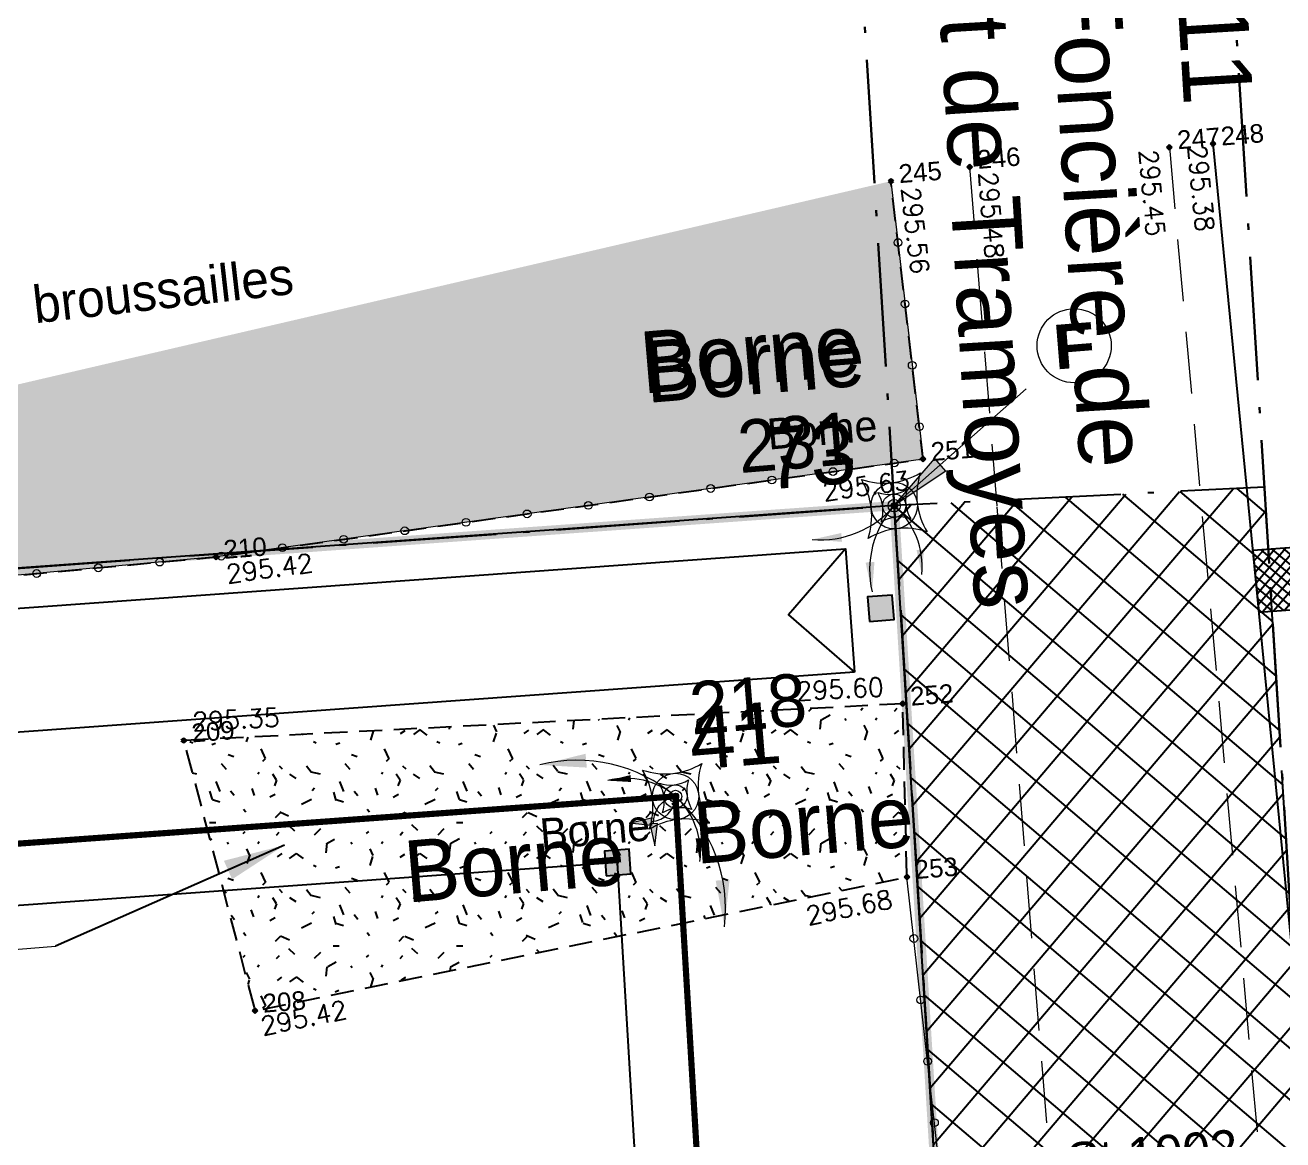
# Model space of a CAD drawing. Header units: metres. Extents: x 1851758 to 1852050, y 5187822 to 5188223.
# Drawn here: x 1851963.72 to 1851984.09, y 5187936.37 to 5187954.41 of the extents above; entities that cross this region are included whole.
import ezdxf
from ezdxf.enums import TextEntityAlignment as Align

# ---------------------------------------------------------------- set-up
doc = ezdxf.new("R2010")
doc.units = ezdxf.units.M
doc.header["$LTSCALE"] = 2.5
doc.header["$PDMODE"] = 35
doc.header["$PDSIZE"] = 0.03
for name, pattern in [('L18', [0.6000000000000001, 0.4, -0.2]), ('L5', [1.1500000000000001, 0.8, -0.175, 0, -0.175]), ('L8', [0.22499999999999998, 0.15, -0.075])]:
    doc.linetypes.add(name, pattern=pattern)
doc.layers.get('0').update_dxf_attribs({"linetype": 'CONTINUOUS', "lineweight": 30})
for name, color, linetype, lineweight in [('CLO_LEG', 7, 'CONTINUOUS', 15), ('P', 7, 'CONTINUOUS', 50), ('PAR', 11, 'L5', 30), ('PAR_COT', 150, 'CONTINUOUS', 20), ('PAR_TXT', 230, 'CONTINUOUS', 20), ('PRO_DEMOL_CLO_LEG', 7, 'CONTINUOUS', 15), ('PRO_DEMOL_VOI', 251, 'CONTINUOUS', 20), ('PRO_IMP_REP', 6, 'CONTINUOUS', 15), ('PRO_IMP_REP_VENTE', 6, 'CONTINUOUS', 15), ('PRO_PAR', 1, 'CONTINUOUS', 35), ('PRO_PAR_COT', 200, 'CONTINUOUS', 20), ('PRO_PAR_COT_DA', 150, 'CONTINUOUS', 20), ('PRO_PAR_COT_VENTE', 150, 'CONTINUOUS', 20), ('PRO_PAR_DA', 1, 'CONTINUOUS', 35), ('PRO_PAR_P', 7, 'CONTINUOUS', 70), ('PRO_PAR_P_DA', 7, 'CONTINUOUS', 70), ('PRO_PAR_SURF', 157, 'CONTINUOUS', 20), ('PRO_VOI_DEMOLITION', 6, 'CONTINUOUS', 15), ('REP', 6, 'CONTINUOUS', 5), ('TAL', 34, 'CONTINUOUS', 25), ('VEG_TXT', 7, 'CONTINUOUS', 13), ('VOI', 251, 'CONTINUOUS', 20), ('Z', 7, 'CONTINUOUS', 9)]:
    doc.layers.add(name, color=color, linetype=linetype, lineweight=lineweight)
for name, color, linetype, plot in [('N', 1, 'CONTINUOUS', False), ('PRO_PAR_CONT_DA', 40, 'CONTINUOUS', False), ('PRO_PAR_CONT_DA_D', 7, 'CONTINUOUS', False)]:
    doc.layers.add(name, color=color, linetype=linetype, plot=plot)
for name, color, linetype in [('PRO_DEMOL_VEG', 94, 'CONTINUOUS'), ('PRO_PAR_N', 6, 'CONTINUOUS'), ('PRO_PAR_N_DA', 6, 'CONTINUOUS'), ('PRO_PAR_SER', 70, 'L5'), ('PRO_VOI', 7, 'CONTINUOUS'), ('PRO_VOI_TAMPON', 5, 'CONTINUOUS'), ('VEG', 94, 'CONTINUOUS')]:
    doc.layers.add(name, color=color, linetype=linetype)
doc.styles.add('_ECRITURE', font='NEWSGOTN.TTF')
doc.styles.add('ARIAL_B', font='arialbd.ttf', dxfattribs={"width": 1.1})
doc.styles.add('Ecriture', font='NEWSGOTN.TTF')
doc.styles.add('SIMPLEX', font='SIMPLEX.SHX', dxfattribs={"oblique": 27})
doc.styles.get("Standard").update_dxf_attribs({"font": 'arial.ttf'})
doc.dimstyles.get("Standard").update_dxf_attribs({"dimtxt": 0.18, "dimasz": 0.18, "dimexe": 0.18, "dimexo": 0.0625, "dimgap": 0.09, "dimtad": 0, "dimtih": 1, "dimtoh": 1, "dimdec": 4, "dimzin": 0, "dimdsep": 46, "dimtxsty": 'Standard', "dimcen": 0.09, "dimadec": 0, "dimazin": 0, "dimtfac": 1, "dimtdec": 4, "dimtofl": 0, "dimtmove": 0, "dimatfit": 3, "dimfxl": 0, "dimtolj": 1, "dimtzin": 0, "dimarcsym": 0})
pattern_1 = [(109.29004622, (1.40212, 0.0074318), (-12.00000000075111, 34.00000000060249), [0.120678, -42.2585622]), (161.565051177, (0.8664, 1.825), (-2.000000000001025, 2.721489700263646e-12), [0.12626, -6.19829532034]), (106.927513064, (0.7466, 1.865), (-7.999999999929839, 26.00000000000915), [0.13692, -47.9463411206]), (111.250505507, (0.8720399999999999, 0), (-3.999999999979282, 10.00000000001609), [0.17299, -38.4534258316]), (28.4429286244, (0.6042, 1.1642), (21.99999999990607, 11.99999999996743), [0.15552, -54.43385625579999]), (83.65980825410001, (0.587, 1.0104), (-5.666855873442955e-13, 2.000000000000791), [0.15476, -17.95601027628]), (28.07248693590001, (1.6701, 1.9105), (26.00000000007152, 14.0000000000657), [0.096834, -33.903166]), (69.44395478040002, (1.7556, 0.09287999999999999), (2.000000000005118, 6.000000000007711), [0.09739999999999999, -16.99060749064]), (122.905242923, (1.784, 0.18408), (-4.000000000000212, 5.999999999997449), [0.1153, -40.3816134626]), (135, (1.8809, 0.3607), (-2.00000000000128, 2.220446049250313e-16), [0.072554, -2.75587312474]), (156.250505507, (1.9892, 1.5972), (-31.99999999991917, 14.00000000005319), [0.15574, -54.470261135]), (45, (1.76696, 1.58004), (2.220446049250313e-16, 2.00000000000128), [0.112844, -2.71558312474]), (48.3664606634, (1.784, 1.2952), (14.00000000003666, 16.00000000002448), [0.06856, -24.0146291576]), (34.6951535312, (1.7954, 0.9420000000000001), (19.99999999992614, 13.99999999993134), [0.09009999999999999, -31.5326766016]), (128.290163192, (1.1, 1.9276), (-7.999999999953592, 10.0000000000289), [0.09224, -48.3226337476]), (72.2553283749, (1.3052, 0.8222), (14.00000000002594, 43.99999999996736), [0.14956, -52.34805899359999]), (115.346175942, (1.3508, 0.9646), (-2.000000000006953, 4.00000000000519), [0.11984, -41.92775208320001]), (115.016893478, (1.6076, 0.5318), (-1.999999999991585, 4.000000000000509), [0.17592, -32.9299707144]), (41.1859251657, (1.5618, 0.4918), (2.000000000007214, 2.000000000005787), [0.06054, -21.1997516254]), (63.4349488229, (1.48768, 0.28088), (7.683853553430708e-13, 2.000000000000188), [0.038226, -4.433909955]), (131.185925166, (0.9746, 0.355), (-2.000000000016259, 1.999999999996742), [0.12114, -21.1391516254]), (159.44395478, (1.08862, 0.56006), (-5.999999999993748, 2.000000000047006), [0.09740399999999999, -16.99060349064]), (19.7988763545, (0.7466, 0.7652), (21.99999999991514, 7.999999999958519), [0.06677999999999999, -53.0745410224]), (116.565051177, (1.00886, 1.14702), (-1.999999999997466, 2.00000000000291), [0.038226, -4.433909955]), (45, (1.24246, 1.31794), (2.220446049250313e-16, 2.00000000000128), [0.04837, -2.78005712474]), (56.30993247399999, (1.48188, 1.15838), (1.999999999999754, 3.999999999998197), [0.041158, -7.16994455092]), (131.185925166, (1.2882, 1.6656), (-2.000000000016259, 1.999999999996742), [0.06062000000000001, -21.1996716254]), (0, (0.7, 1.5), (0, 2), [0.1, -1.9]), (146.309932474, (0.10246, 0.2126), (-3.999999999998197, 1.999999999999754), [0.12314, -7.08796255092]), (143.130102354, (0.2222, 0.9133600000000001), (-5.999999999989112, 4.000000000016334), [0.142448, -9.857552]), (36.3843518158, (0, 0.91912), (7.999999999998896, 5.999999999991398), [0.134434, -47.06726088479999]), (136.73570459, (0.108186, 1.33496), (-32.00000000032876, 29.9999999991823), [0.133152, -46.55731811999999]), (25.70995378079999, (0.188, 1.7966), (3.999999999998412, 1.99999999999826), [0.18352, -59.749776255]), (127.405356631, (0.3418, 0.315), (-19.99999999980061, 26.00000000012431), [0.122, -42.679869118]), (45, (0.35894, 0.018788), (2.220446049250313e-16, 2.00000000000128), [0.056422, -2.77200512474]), (153.434948823, (0.42738, 0.7823399999999999), (-2.000000000000188, -2.722044811775959e-12), [0.05086999999999999, -4.421265954999999]), (167.471192291, (0.4958, 0.2808), (-10.00000000000823, 1.999999999974886), [0.15776, -18.28132891458]), (45, (0.4, 1.3), (2.220446049250313e-16, 2.00000000000128), [0.141422, -2.68700512474])]

# ---------------------------------------------------------------- blocks, each defined once
blk = doc.blocks.new('TCPOINT')
blk.add_point((0, 0))
at = {"layer": 'N'}
blk.add_attdef('MAT', (0.2000000029802322, 0.2000000029802322), '', height=0.34, dxfattribs=at)
at = {"layer": 'Z', "style": 'SIMPLEX'}
blk.add_attdef('ALT', (0.2000000029802322, -0.5400000214576721), '', height=0.34, dxfattribs=at)
blk = doc.blocks.new('CLOLEG')
blk.add_circle((0, 0), 0.0625)
blk = doc.blocks.new('ASS02')
h = blk.add_hatch(color=256)
h.dxf.hatch_style = 1
h.paths.add_polyline_path([(0.4995714998804033, -0.499571499414742), (0.4995714998804033, 0.4995715003460646), (-0.4995715001132339, 0.4995715003460646), (-0.4995715001132339, -0.499571499414742)])
blk.add_lwpolyline([(0.4995714998804033, -0.499571499414742), (0.4995714998804033, 0.4995715003460646), (-0.4995715001132339, 0.4995715003460646), (-0.4995715001132339, -0.499571499414742)], close=True)
blk = doc.blocks.new('fleche cote')
blk.add_hatch(color=0).paths.add_polyline_path([(-0.5235499792934206, -0.3994689397086404), (-0.5235499792934206, -0.5500306152125631), (-0.9745231276489221, -0.4747497774606018)])
at = {"color": 0}
blk.add_lwpolyline([(-0.5235499792934206, -0.4747497774606018, 0.3858821235194881), (0, 0)], format="xyb", dxfattribs=at)
blk.add_lwpolyline([(-0.5235499792934206, -0.3994689397086404), (-0.5235499792934206, -0.5500306152125631), (-0.9745231276489221, -0.4747497774606018)], close=True, dxfattribs=at)
blk = doc.blocks.new('fleche cote2')
blk.add_hatch(color=0).paths.add_polyline_path([(-0.5235499792934206, 0.3994689397086404), (-0.5235499792934206, 0.5500306152125631), (-0.9745231276489221, 0.4747497774606018)])
at = {"color": 0}
blk.add_lwpolyline([(-0.5235499792934206, 0.3994689397086404), (-0.5235499792934206, 0.5500306152125631), (-0.9745231276489221, 0.4747497774606018)], close=True, dxfattribs=at)
blk.add_lwpolyline([(-0.5235499792934206, 0.4747497774606018, -0.3858821235194881), (0, 0)], format="xyb", dxfattribs=at)
blk = doc.blocks.new('PAR_TXT_02')
at = {"layer": 'PAR_TXT', "style": '_ECRITURE'}
for tag, p in [('CONFINS_1', (0, 0.8)), ('CONFINS_2', (0, 0)), ('CONFINS_3', (0, -0.8)), ('CONFINS_4', (0, -1.6))]:
    blk.add_attdef(tag, text='', height=0.45, dxfattribs=at).set_placement(p, align=Align.MIDDLE)
blk = doc.blocks.new('*U106')
at = {"layer": 'PAR_COT'}
for points in [[(0.02247274363551307, 1.900919601489314), (1.194070626998322e-14, 7.166363457737933e-15)], [(0.09784004082610083, 0.662639712748403), (-0.08214738203994577, 0.6647675308889092)], [(0.09784004082610083, 0.662639712748403), (-3.840569898152085e-14, 1.099144780939649e-13), (-0.08214738203994577, 0.6647675308889092)]]:
    blk.add_lwpolyline(points, dxfattribs=at)
blk.add_solid([(-3.840569898152085e-14, 1.099144780939649e-13), (-0.08214738203994577, 0.6647675308889092), (0.09784004082610083, 0.662639712748403)], dxfattribs=at)
blk = doc.blocks.new('PAR_COT_01B')
at = {"layer": 'PAR_COT'}
blk.add_lwpolyline([(-1.143395166906126, 0.3704998747431751, 0, 0.12, 0), (-0.7420764729548267, 0.3728871931416942, 0.12, 0.12, 0)], format="xyseb", dxfattribs=at)
blk.add_arc((-0.9301378156554174, -0.9209281126301432), 1.308917470444019, 44.71493573388094, 99.37680216312035, dxfattribs=at)
blk = doc.blocks.new('PAR_COT_02B')
at = {"layer": 'PAR_COT'}
blk.add_lwpolyline([(-1.139343702922871, -0.3766907572664897, 0, 0.1198078514677203, 0), (-0.7386605264171223, -0.3766907573306151, 0.1198078514677203, 0.1198078514677203, 0)], format="xyseb", dxfattribs=at)
blk.add_arc((-0.934101454940808, 0.9139130811971502), 1.306821582353844, 260.9640283226565, 315.62589475187, dxfattribs=at)
blk = doc.blocks.new('BORNE IMP')
at = {"layer": 'PRO_IMP_REP'}
for radius in [0.3749999999999998, 0.09999999999999996]:
    blk.add_circle((0, -9.313225746154785e-10), radius, dxfattribs=at)
for centre, start, end in [((-1.518239517230541, -0.04734355211257935), 336.9186575257643, 26.65351553090795), ((-0.04734355490654707, 1.518239515833557), 246.9186575257643, 296.653515495094), ((1.518239517696202, 0.04734355490654707), 156.9186575257643, 206.653515530908), ((0.04734355397522449, -1.518239514902234), 66.9186575257643, 116.653515495094)]:
    blk.add_arc(centre, 1.1439775, start, end, dxfattribs=at)
blk = doc.blocks.new('PAR REP VENTE')
at = {"layer": 'PRO_IMP_REP_VENTE'}
for radius in [0.3749999999999998, 0.09999999999999996]:
    blk.add_circle((0, 0), radius, dxfattribs=at)
for centre, start, end in [((-1.5094315034803, -0.1700269961729646), 341.5594524749176, 31.29431050116755), ((-0.1700269998982549, 1.509431502781808), 251.5594525002281, 301.2943104897682), ((1.509431503713131, 0.1700270008295774), 161.5594524749176, 211.2943105011675), ((0.1700269987341017, -1.509431499987841), 71.5594525002281, 121.2943104897682)]:
    blk.add_arc(centre, 1.1439775, start, end, dxfattribs=at)
blk = doc.blocks.new('PRO_PAR_COT_02B')
at = {"layer": 'PRO_PAR_COT_DA'}
blk.add_lwpolyline([(-2.153097485611956, -0.6655244365487505, 0, 0.2249999999999568, 0), (-1.400755007239799, -0.6802136062782864, 0.2249999999999568, 0.2249999999999568, 0)], format="xyseb", dxfattribs=at)
blk.add_arc((-1.720410589082907, 1.750252689058087), 2.454220257082066, 259.8454945167471, 314.5073609535235, dxfattribs=at)
blk = doc.blocks.new('PRO_PAR_COT_01B')
at = {"layer": 'PRO_PAR_COT_DA'}
blk.add_lwpolyline([(-2.153097485299493, 0.6655244365204152, 0, 0.2249999999999568, 0), (-1.40075500634526, 0.6802136063954702, 0.2249999999999568, 0.2249999999999568, 0)], format="xyseb", dxfattribs=at)
blk.add_arc((-1.720410589061483, -1.750252689050042), 2.454220257082066, 45.49263904764548, 100.1545054832529, dxfattribs=at)

msp = doc.modelspace()

# ---------------------------------------------------------------- hatches: boundary and pattern name
at = {"layer": 'PRO_DEMOL_VEG'}
h = msp.add_hatch(dxfattribs=at)
h.set_pattern_fill('HAIE', color=256, scale=2)
h.set_pattern_definition(pattern_1)
h.paths.add_polyline_path([(1851977.92829582, 5187943.427678207), (1851966.290101524, 5187942.833706066), (1851967.442823342, 5187938.459591657), (1851977.999483771, 5187940.622411951)])
at = {"layer": 'PRO_PAR_SER', "linetype": 'Continuous'}
h = msp.add_hatch(dxfattribs=at)
h.set_pattern_fill('ANSI37', color=5, scale=0.2)
h.set_pattern_definition([(49.64079497369993, (1851854.90899426, 5187836.05819044), (-0.4838697333753916, 0.4112117229885687), []), (139.6407949736999, (1851854.90899426, 5187836.05819044), (-0.4112117229885687, -0.4838697333753916), [])])
h.paths.add_polyline_path([(1851981.486601353, 5187886.527988719), (1851987.471849274, 5187886.952235434), (1851983.786217644, 5187946.9342688), (1851977.793313271, 5187946.634627481)])
at = {"layer": 'PRO_VOI'}
h = msp.add_hatch(dxfattribs=at)
h.set_pattern_fill('ANSI37', color=256, scale=0.04)
h.set_pattern_definition([(49.64079497369993, (1851854.90899426, 5187836.05819044), (-0.09677394667507834, 0.08224234459771373), []), (139.6407949736999, (1851854.90899426, 5187836.05819044), (-0.08224234459771373, -0.09677394667507834), [])])
h.paths.add_polyline_path([(1851986.197188679, 5187946.095516497), (1851983.600816634, 5187945.908999419), (1851983.698428909, 5187944.913434649), (1851986.335699397, 5187945.102889773)])
at = {"layer": 'VEG'}
h = msp.add_hatch(dxfattribs=at)
h.set_pattern_fill('HAIE', color=256, scale=2)
h.set_pattern_definition(pattern_1)
edge = h.paths.add_edge_path()
edge.add_line((1851948.041081618, 5187944.973911662), (1851977.738789401, 5187951.886686963))
edge.add_line((1851977.738789401, 5187951.886686963), (1851978.260072925, 5187947.388267149))
edge.add_line((1851978.260072925, 5187947.388267149), (1851966.809633169, 5187945.80476748))
edge.add_line((1851966.809633169, 5187945.80476748), (1851960.426271596, 5187945.21377215))
edge.add_line((1851960.426271596, 5187945.21377215), (1851954.183959143, 5187943.572203098))
edge.add_arc((1851952.531743575, 5187953.128347529), 9.697923111317744, 250.5182553588216, 279.8092148580819, ccw=False)
edge.add_arc((1851950.673845503, 5187947.028153756), 3.339364648756735, 217.9635152486318, 245.6580904523653, ccw=False)

# ---------------------------------------------------------------- linework, layer by layer
at = {"layer": 'CLO_LEG', "flags": 128}
msp.add_lwpolyline([(1851977.738789401, 5187951.886686963), (1851978.260072925, 5187947.388267149), (1851966.809633169, 5187945.80476748), (1851954.042910023, 5187944.62277682), (1851949.297423166, 5187943.985651856), (1851940.925557666, 5187943.351784506), (1851925.914122533, 5187942.038010246), (1851910.577229642, 5187940.774309008), (1851894.402998849, 5187938.963070409), (1851878.913414956, 5187938.008723853), (1851863.835274681, 5187936.886211138), (1851858.314224281, 5187936.297838141), (1851859.611075866, 5187922.8235365), (1851861.624238782, 5187905.158156943), (1851863.146122488, 5187891.866347639), (1851864.239967586, 5187882.278416614), (1851864.623785582, 5187878.786841588), (1851868.895326355, 5187879.161632907), (1851886.929405396, 5187880.433330113), (1851898.297626646, 5187881.405061874)], dxfattribs=at)
at = {"layer": 'PAR', "flags": 128}
for points in [[(1851981.486601353, 5187886.527988719), (1851975.781078433, 5187979.382864241), (1851972.134855471, 5187987.457804372), (1851919.276084559, 5188019.860741548), (1851841.445807195, 5188067.5714534), (1851807.897538882, 5188088.136865946), (1851811.033306996, 5188093.252230873), (1851981.205454055, 5187988.935060891), (1851987.471849274, 5187886.952235434)], [(1851856.591667172, 5187937.983553403), (1851927.720704974, 5187943.060568401), (1851977.793313272, 5187946.63462748)]]:
    msp.add_lwpolyline(points, dxfattribs=at)
at = {"layer": 'PAR_COT', "color": 1, "const_width": 0.15, "flags": 128}
msp.add_lwpolyline([(1851863.582421276, 5187878.170697285), (1851863.479569606, 5187879.050695637), (1851857.774592849, 5187927.862447388), (1851856.591667172, 5187937.983553403), (1851927.720704974, 5187943.060568401), (1851977.793313272, 5187946.63462748), (1851981.371466578, 5187888.401756543)], dxfattribs=at)
at = {"layer": 'PAR_COT'}
msp.add_circle((1851980.706128641, 5187949.223176594), 0.6, dxfattribs=at)
at = {"layer": 'PRO_DEMOL_CLO_LEG', "flags": 128}
msp.add_lwpolyline([(1851981.411980113, 5187903.072948384), (1851981.339052613, 5187906.993956519), (1851980.291973345, 5187919.824314095), (1851978.644459522, 5187934.856057395), (1851977.999483771, 5187940.622411951)], dxfattribs=at)
at = {"layer": 'PRO_DEMOL_VEG', "linetype": 'L8', "flags": 128}
msp.add_lwpolyline([(1851977.92829582, 5187943.427678207), (1851966.290101524, 5187942.833706066), (1851967.442823342, 5187938.459591657), (1851977.999483771, 5187940.622411951)], close=True, dxfattribs=at)
at = {"layer": 'PRO_DEMOL_VOI', "linetype": 'L18', "flags": 128}
msp.add_lwpolyline([(1851979.454932477, 5187946.613237942), (1851980.395370867, 5187934.908091095), (1851981.882573329, 5187919.751008477), (1851983.053756546, 5187906.836911413), (1851983.591167039, 5187899.796380244), (1851983.033894229, 5187892.336633052), (1851980.677896451, 5187885.623370698)], dxfattribs=at)
at = {"layer": 'PRO_PAR', "const_width": 0.09999999999999999, "flags": 128}
msp.add_lwpolyline([(1851911.87947255, 5187917.313066525), (1851911.87947255, 5187917.313066526), (1851940.223031246, 5187919.349199131), (1851940.509642959, 5187915.359480629), (1851947.491650338, 5187915.861051127), (1851947.205038625, 5187919.85076963), (1851975.448931101, 5187921.879742455), (1851974.251631969, 5187941.928872544), (1851857.114056518, 5187933.513992849)], dxfattribs=at)
at = {"layer": 'PRO_PAR_CONT_DA', "flags": 128}
for points in [[(1851863.479569606, 5187879.050695637), (1851981.371466577, 5187888.401756543), (1851977.793313272, 5187946.63462748), (1851927.720704974, 5187943.060568401)], [(1851910.440439111, 5187937.344831009), (1851942.275001496, 5187939.631748863), (1851974.251631969, 5187941.928872544), (1851975.448931101, 5187921.879742455), (1851947.205038625, 5187919.85076963), (1851947.491650338, 5187915.861051127), (1851944.000646649, 5187915.610265878), (1851940.509642959, 5187915.359480629), (1851940.223031246, 5187919.349199131), (1851911.87947255, 5187917.313066525)]]:
    msp.add_lwpolyline(points, dxfattribs=at)
msp.add_lwpolyline([(1851947.205038625, 5187919.85076963), (1851975.448931101, 5187921.879742455), (1851974.251631969, 5187941.928872544), (1851942.275001496, 5187939.631748863), (1851944.000646649, 5187915.610265879), (1851947.491650338, 5187915.861051127)], close=True, dxfattribs=at)
at = {"layer": 'PRO_PAR_CONT_DA_D', "flags": 128}
msp.add_lwpolyline([(1851946.135956071, 5187920.776546326), (1851974.391812456, 5187922.80637861), (1851973.313746117, 5187940.858920098), (1851943.34408405, 5187938.705972167), (1851944.926423346, 5187916.679348432), (1851946.422567784, 5187916.786827824)], close=True, dxfattribs=at)
at = {"layer": 'PRO_PAR_COT_VENTE'}
for points in [[(1851973.154006972, 5187942.183641571, 0, 0.1124999999999784, 0), (1851973.528685049, 5187942.217921048, 0.1124999999999784, 0.1124999999999784, 0)], [(1851974.647977693, 5187940.874074956, 0, 0.1124999999999784, 0), (1851974.632884876, 5187941.250015046, 0.1124999999999784, 0.1124999999999784, 0)]]:
    msp.add_lwpolyline(points, format="xyseb", dxfattribs=at)
for centre, start, end in [((1851973.456343089, 5187940.994359376), 49.60157054809231, 104.2634369640752), ((1851973.429340538, 5187941.018028942), 353.263039905551, 47.92490633064106)]:
    msp.add_arc(centre, 1.227110128541033, start, end, dxfattribs=at)
at = {"layer": 'PRO_PAR_DA', "flags": 128}
msp.add_lwpolyline([(1851911.87947255, 5187917.313066525), (1851911.87947255, 5187917.313066526), (1851940.223031246, 5187919.349199131), (1851940.509642959, 5187915.359480629), (1851947.491650338, 5187915.861051127), (1851947.205038625, 5187919.85076963), (1851975.448931101, 5187921.879742455), (1851974.251631969, 5187941.928872544), (1851857.114056518, 5187933.513992849)], dxfattribs=at)
at = {"layer": 'PRO_PAR_SER', "color": 5, "flags": 128}
msp.add_lwpolyline([(1851981.486601353, 5187886.527988719), (1851987.471849274, 5187886.952235434), (1851983.786217644, 5187946.9342688), (1851977.793313271, 5187946.634627481)], close=True, dxfattribs=at)
at = {"layer": 'PRO_PAR_SURF', "flags": 128}
for points in [[(1851977.793313272, 5187946.63462748), (1851981.486601353, 5187886.527988719), (1851863.582421275, 5187878.170697284), (1851856.591667172, 5187937.983553403), (1851927.720704974, 5187943.060568401)], [(1851974.251631969, 5187941.928872543), (1851942.275001496, 5187939.631748863), (1851944.000646649, 5187915.610265878), (1851947.491650338, 5187915.861051127), (1851947.205038625, 5187919.850769629), (1851975.448931101, 5187921.879742455)]]:
    msp.add_lwpolyline(points, close=True, dxfattribs=at)
at = {"layer": 'PRO_VOI', "flags": 128}
for points in [[(1851986.197188679, 5187946.095516497), (1851983.600816634, 5187945.908999419), (1851983.698428909, 5187944.913434649), (1851986.335699397, 5187945.102889773)], [(1851977.148938355, 5187943.941646612), (1851942.146026226, 5187941.42712218), (1851910.311463841, 5187939.140204327), (1851872.681317915, 5187936.436945798), (1851872.538012058, 5187938.431805048), (1851910.168157984, 5187941.135063577), (1851942.002720369, 5187943.421981431), (1851977.005632498, 5187945.936505863)]]:
    msp.add_lwpolyline(points, close=True, dxfattribs=at)
msp.add_lwpolyline([(1851977.005632498, 5187945.936505862), (1851976.0798558, 5187944.867423308), (1851977.148938355, 5187943.941646611)], dxfattribs=at)
at = {"layer": 'PRO_VOI_DEMOLITION', "linetype": 'Continuous', "flags": 128}
msp.add_lwpolyline([(1851954.023769761, 5187938.678940491), (1851964.210511757, 5187939.505846691)], dxfattribs=at)
at = {"layer": 'TAL', "flags": 128}
msp.add_lwpolyline([(1851985.290285626, 5187952.594769533), (1851987.702668917, 5187935.306604732), (1851988.800960818, 5187920.011422138), (1851989.317981263, 5187909.563730652, -0.8709251173113566), (1851986.63739771, 5187909.46084612), (1851985.972648558, 5187919.802221589), (1851984.668394914, 5187935.020580655), (1851982.955113113, 5187952.494643269)], format="xyb", dxfattribs=at)
at = {"layer": 'VEG', "linetype": 'L8', "flags": 128}
msp.add_lwpolyline([(1851948.041081618, 5187944.973911662, 0.1214320229878691), (1851949.297423166, 5187943.985651856, 0.1285063737117442), (1851954.183959143, 5187943.572203098), (1851960.426271596, 5187945.21377215), (1851966.809633169, 5187945.80476748), (1851978.260072925, 5187947.388267149), (1851977.738789401, 5187951.886686963)], format="xyb", dxfattribs=at)
at = {"layer": 'VOI', "linetype": 'L18', "flags": 128}
for points in [[(1851982.248716922, 5187952.434675989), (1851983.795781169, 5187935.073970426), (1851984.91542636, 5187919.904091489), (1851986.293573109, 5187908.105137301), (1851988.724326811, 5187899.036878228), (1851991.006644309, 5187890.868486753), (1851994.762944444, 5187886.633928638)], [(1851979.012742487, 5187952.116946447), (1851979.454932477, 5187946.613237942)]]:
    msp.add_lwpolyline(points, dxfattribs=at)

# ---------------------------------------------------------------- block references
at = {"layer": 'CLO_LEG'}
for p, rotation in [((1851977.853900568, 5187950.893334347), 276.6100370024762), ((1851977.969011734, 5187949.899981732), 276.6100370024762), ((1851978.084122901, 5187948.906629115), 276.6100370024762), ((1851978.199234067, 5187947.9132765), 276.6100370024762), ((1851977.793040317, 5187947.323680461), 187.8735856670801), ((1851976.802467594, 5187947.186692571), 187.8735856670801), ((1851974.82132215, 5187946.912716792), 187.8735856670801), ((1851975.811894872, 5187947.049704682), 187.8735856670801), ((1851973.830749428, 5187946.775728903), 187.8735856670801), ((1851972.840176706, 5187946.638741013), 187.8735856670801), ((1851970.859031261, 5187946.364765233), 187.8735856670801), ((1851971.849603983, 5187946.501753123), 187.8735856670801), ((1851969.868458539, 5187946.227777344), 187.8735856670801), ((1851967.887313094, 5187945.953801565), 187.8735856670801), ((1851968.877885816, 5187946.090789454), 187.8735856670801), ((1851965.901453408, 5187945.720684824), 185.2895768915625), ((1851966.896740372, 5187945.816813675), 187.8735856670801), ((1851963.909970437, 5187945.536305931), 185.2895768915625), ((1851964.905711922, 5187945.628495377), 185.2895768915625)]:
    msp.add_blockref('CLOLEG', p, dxfattribs=dict(at, rotation=rotation))
at = {"layer": 'P'}
ref = msp.add_blockref('TCPOINT', (1851982.248716922, 5187952.43467599, 295.45), dxfattribs=dict(at, rotation=301.9002445867005))
ref.add_attrib('MAT', '247', (1851982.386458061, 5187952.402623243, 295.45), dxfattribs={"layer": 'N', "height": 0.3, "rotation": 4.640794974065966})
ref.add_attrib('ALT', '295.45', dxfattribs={"layer": 'Z', "height": 0.3, "rotation": 275.0923465620134, "style": 'SIMPLEX'}).set_placement((1851982.054515824, 5187952.414198553, 295.45), align=Align.TOP_LEFT)
ref = msp.add_blockref('TCPOINT', (1851982.955113113, 5187952.494643269, 295.38), dxfattribs=dict(at, rotation=301.9002445867005))
ref.add_attrib('MAT', '248', (1851983.092854252, 5187952.462590522, 295.38), dxfattribs={"layer": 'N', "height": 0.3, "rotation": 4.640794974065966})
ref.add_attrib('ALT', '295.38', dxfattribs={"layer": 'Z', "height": 0.3, "rotation": 275.5997888418182, "style": 'SIMPLEX'}).set_placement((1851982.841039119, 5187952.493364007, 295.38), align=Align.TOP_LEFT)
ref = msp.add_blockref('TCPOINT', (1851979.012742487, 5187952.116946447, 295.48), dxfattribs=dict(at, rotation=301.9002445867005))
ref.add_attrib('MAT', '246', (1851979.150483625, 5187952.0848937, 295.48), dxfattribs={"layer": 'N', "height": 0.3, "rotation": 4.640794974065966})
ref.add_attrib('ALT', '295.48', dxfattribs={"layer": 'Z', "height": 0.3, "rotation": 274.5935054897262, "style": 'SIMPLEX'}).set_placement((1851979.457783226, 5187952.053637585, 295.48), align=Align.TOP_LEFT)
ref = msp.add_blockref('TCPOINT', (1851977.738789401, 5187951.886686963, 295.56), dxfattribs=dict(at, rotation=301.9002445867005))
ref.add_attrib('MAT', '245', (1851977.87653054, 5187951.854634215, 295.56), dxfattribs={"layer": 'N', "height": 0.3, "rotation": 4.640794974065966})
ref.add_attrib('ALT', '295.56', dxfattribs={"layer": 'Z', "height": 0.3, "rotation": 276.6100370051934, "style": 'SIMPLEX'}).set_placement((1851978.202504597, 5187951.809341672, 295.56), align=Align.TOP_LEFT)
ref = msp.add_blockref('TCPOINT', (1851978.260072925, 5187947.388267149, 295.63), dxfattribs=dict(at, rotation=301.9002445867005))
ref.add_attrib('MAT', '251', (1851978.397814064, 5187947.356214401, 295.63), dxfattribs={"layer": 'N', "height": 0.3, "rotation": 4.640794974065966})
ref.add_attrib('ALT', '295.63', dxfattribs={"layer": 'Z', "height": 0.3, "rotation": 7.873585666813587, "style": 'SIMPLEX'}).set_placement((1851976.617864634, 5187947.007301243, 295.63), align=Align.TOP_LEFT)
ref = msp.add_blockref('TCPOINT', (1851966.809633169, 5187945.80476748, 295.42), dxfattribs=dict(at, rotation=301.9002445867005))
ref.add_attrib('MAT', '210', (1851966.947374309, 5187945.772714733, 295.42), dxfattribs={"layer": 'N', "height": 0.3, "rotation": 4.640794974065966})
ref.add_attrib('ALT', '295.42', dxfattribs={"layer": 'Z', "height": 0.3, "rotation": 7.873585666813587, "style": 'SIMPLEX'}).set_placement((1851966.958940615, 5187945.672230837, 295.42), align=Align.TOP_LEFT)
ref = msp.add_blockref('TCPOINT', (1851977.92829582, 5187943.427678207, 295.6), dxfattribs=dict(at, rotation=301.9002445867005))
ref.add_attrib('MAT', '252', (1851978.066036959, 5187943.39562546, 295.6), dxfattribs={"layer": 'N', "height": 0.3, "rotation": 4.640794974065966})
ref.add_attrib('ALT', '295.60', dxfattribs={"layer": 'Z', "height": 0.3, "rotation": 2.921638359841541, "style": 'SIMPLEX'}).set_placement((1851976.202531433, 5187943.78059492, 295.6), align=Align.TOP_LEFT)
ref = msp.add_blockref('TCPOINT', (1851966.290101524, 5187942.833706066, 295.35), dxfattribs=dict(at, rotation=301.9002445867005))
ref.add_attrib('MAT', '209', (1851966.427842663, 5187942.801653318, 295.35), dxfattribs={"layer": 'N', "height": 0.3, "rotation": 4.640794974065966})
ref.add_attrib('ALT', '295.35', dxfattribs={"layer": 'Z', "height": 0.3, "rotation": 2.921638359841541, "style": 'SIMPLEX'}).set_placement((1851966.420379735, 5187943.287682674, 295.35), align=Align.TOP_LEFT)
ref = msp.add_blockref('TCPOINT', (1851977.999483771, 5187940.622411951, 295.68), dxfattribs=dict(at, rotation=301.9002445867005))
ref.add_attrib('MAT', '253', (1851978.137224912, 5187940.590359204, 295.68), dxfattribs={"layer": 'N', "height": 0.3, "rotation": 4.640794974065966})
ref.add_attrib('ALT', '295.68', dxfattribs={"layer": 'Z', "height": 0.3, "rotation": 11.57838048671672, "style": 'SIMPLEX'}).set_placement((1851976.34014634, 5187940.136896927, 295.68), align=Align.TOP_LEFT)
ref = msp.add_blockref('TCPOINT', (1851967.442823342, 5187938.459591657, 295.42), dxfattribs=dict(at, rotation=301.9002445867005))
ref.add_attrib('MAT', '208', (1851967.580564481, 5187938.427538909, 295.42), dxfattribs={"layer": 'N', "height": 0.3, "rotation": 4.640794974065966})
ref.add_attrib('ALT', '295.42', dxfattribs={"layer": 'Z', "height": 0.3, "rotation": 11.57838048671672, "style": 'SIMPLEX'}).set_placement((1851967.510821868, 5187938.349588236, 295.42), align=Align.TOP_LEFT)
at = {"layer": 'PAR_COT'}
for name, p, xscale, yscale, zscale, rotation in [('*U106', (1851977.793313272, 5187946.634627481), 1.5, 1.5, 1.5, 312.1909527724392), ('PAR_COT_02B', (1851977.793313272, 5187946.63462748), 1.2, 1.2, 1.2, 4.082707134183931), ('PAR_COT_01B', (1851977.793313275, 5187946.63462748), 1.2, 1.2, 1.2, 93.51615246469237)]:
    msp.add_blockref(name, p, dxfattribs=dict(at, xscale=xscale, yscale=yscale, zscale=zscale, rotation=rotation))
at = {"layer": 'PAR_COT', "rotation": 93.51615246450072}
msp.add_blockref('PAR_COT_02B', (1851977.793313271, 5187946.63462748), dxfattribs=at)
at = {"layer": 'PAR_TXT'}
ref = msp.add_blockref('PAR_TXT_02', (1851980.927572009, 5187955.056048514), dxfattribs=dict(at, xscale=2.5, yscale=2.5, zscale=2.5, rotation=273.4175453951468))
ref.add_attrib('CONFINS_1', 'ZE-11', dxfattribs={"height": 1.125, "rotation": 273.4175453958867, "style": '_ECRITURE'}).set_placement((1851982.924015248, 5187955.175272628), align=Align.MIDDLE)
ref.add_attrib('CONFINS_2', 'Association Foncière de ', dxfattribs={"height": 1.125, "rotation": 273.4175453958867, "style": '_ECRITURE'}).set_placement((1851980.927572009, 5187955.056048514), align=Align.MIDDLE)
ref.add_attrib('CONFINS_3', 'Remembrement de Tramoyes', dxfattribs={"height": 1.125, "rotation": 273.4175453958867, "style": '_ECRITURE'}).set_placement((1851978.931128768, 5187954.936824402), align=Align.MIDDLE)
at = {"layer": 'PRO_DEMOL_CLO_LEG', "rotation": 96.38209554645184}
for p in [(1851978.110642153, 5187939.628609248), (1851978.221800536, 5187938.634806544), (1851978.332958919, 5187937.641003841), (1851978.444117301, 5187936.647201137)]:
    msp.add_blockref('CLOLEG', p, dxfattribs=at)
at = {"layer": 'PRO_IMP_REP', "rotation": 4.640794973642308}
for p in [(1851977.793313271, 5187946.634627481), (1851974.251631969, 5187941.928872544)]:
    msp.add_blockref('BORNE IMP', p, dxfattribs=at)
at = {"layer": 'PRO_IMP_REP_VENTE', "xscale": 0.5, "yscale": 0.5, "zscale": 0.5}
for p in [(1851977.793313271, 5187946.63462748), (1851974.251631969, 5187941.928872543)]:
    msp.add_blockref('PAR REP VENTE', p, dxfattribs=at)
at = {"layer": 'PRO_PAR_COT'}
for name, p, xscale, yscale, zscale, rotation in [('fleche cote', (1851974.251631969, 5187941.928872541), 0.8000000000000002, 0.8000000000000002, 0.8000000000000002, 4.10893148186291), ('fleche cote2', (1851974.25163197, 5187941.928872542), 0.8, 0.8, 0.8, 93.41754539585568)]:
    msp.add_blockref(name, p, dxfattribs=dict(at, xscale=xscale, yscale=yscale, zscale=zscale, rotation=rotation))
at = {"layer": 'PRO_PAR_COT_DA'}
for name, p, rotation in [('PRO_PAR_COT_01B', (1851974.251631969, 5187941.928872545), 4.108931486409627), ('PRO_PAR_COT_02B', (1851974.251631969, 5187941.928872544), 93.41754539503246)]:
    msp.add_blockref(name, p, dxfattribs=dict(at, rotation=rotation))
at = {"layer": 'PRO_PAR_P'}
ref = msp.add_blockref('TCPOINT', (1851977.793313272, 5187946.63462748), dxfattribs=dict(at, rotation=89.95836008128018))
ref.add_attrib('MAT', '73', (1851975.721073474, 5187946.8926205), dxfattribs={"layer": 'PRO_PAR_N', "lineweight": -2, "height": 1, "rotation": 4.640794973628233, "style": 'Ecriture'})
ref = msp.add_blockref('TCPOINT', (1851974.251631969, 5187941.928872542), dxfattribs=dict(at, rotation=89.95836008128018))
ref.add_attrib('MAT', '41', (1851974.513882689, 5187942.357801147), dxfattribs={"layer": 'PRO_PAR_N', "lineweight": -2, "height": 1, "rotation": 4.640794973628233, "style": 'Ecriture'})
at = {"layer": 'PRO_PAR_P_DA'}
ref = msp.add_blockref('TCPOINT', (1851977.793313272, 5187946.634627478), dxfattribs=dict(at, xscale=2.5, yscale=2.5, zscale=2.5))
ref.add_attrib('MAT', '231', (1851975.29288388, 5187947.161328891), dxfattribs={"layer": 'PRO_PAR_N_DA', "height": 0.8500000000000001, "rotation": 4.640794968882901, "style": '_ECRITURE'})
ref = msp.add_blockref('TCPOINT', (1851974.251631969, 5187941.928872544), dxfattribs=dict(at, xscale=2.5, yscale=2.5, zscale=2.5))
ref.add_attrib('MAT', '218', (1851974.514458009, 5187942.928256382), dxfattribs={"layer": 'PRO_PAR_N_DA', "height": 0.8500000000000001, "rotation": 4.640794968882901, "style": '_ECRITURE'})
at = {"layer": 'PRO_VOI_TAMPON', "xscale": 0.4, "yscale": 0.4, "rotation": 274.1089316045998}
for p in [(1851977.576000239, 5187944.974902702), (1851973.313746117, 5187940.858920098)]:
    msp.add_blockref('ASS02', p, dxfattribs=at)

# ---------------------------------------------------------------- texts
at = {"layer": 'PAR_COT', "style": 'ARIAL_B', "width": 1.1}
msp.add_text('F', height=0.72, rotation=4.640794971000042, dxfattribs=at).set_placement((1851980.706128641, 5187949.223176594), align=Align.MIDDLE)
at = {"layer": 'PRO_IMP_REP', "style": '_ECRITURE'}
for p in [(1851973.725230982, 5187948.447184252), (1851969.906343864, 5187940.208260315)]:
    msp.add_text('Borne ', height=1, rotation=4.888732750168746, dxfattribs=at).set_placement(p)
at = {"layer": 'PRO_IMP_REP_VENTE', "style": '_ECRITURE'}
for p in [(1851975.759272126, 5187947.540905866), (1851972.078987916, 5187941.068566429)]:
    msp.add_text('Borne ', height=0.5, rotation=4.888732760802092, dxfattribs=at).set_placement(p)
at = {"layer": 'PRO_PAR_N', "style": '_ECRITURE'}
for p in [(1851973.788101305, 5187948.296149146), (1851974.584172104, 5187940.835025966)]:
    msp.add_text('Borne', height=1, rotation=4.640794973628233, dxfattribs=at).set_placement(p)
at = {"layer": 'REP', "style": '_ECRITURE'}
msp.add_text('St 1002', height=0.5999999999999998, rotation=4.676162421599257, dxfattribs=at).set_placement((1851980.620222852, 5187935.717897206))
at = {"layer": 'VEG_TXT', "style": '_ECRITURE'}
msp.add_text('broussailles', height=0.5999999999999999, rotation=6.51830217752537, dxfattribs=at).set_placement((1851963.883293625, 5187949.584983384))

# ---------------------------------------------------------------- leaders
at = {"layer": 'PRO_VOI_DEMOLITION', "linetype": 'Continuous'}
msp.add_leader([(1851967.921417028, 5187941.139911708, -0.000999999999998294), (1851964.210511757, 5187939.505846692, -0.000999999999998294)], dimstyle='Standard', override={"dimscale": 0.9999999999935192, "dimasz": 1, "dimgap": 0.09, "dimtad": 0, "dimclrd": 0}, dxfattribs=at)

doc.saveas('drawing.dxf')
